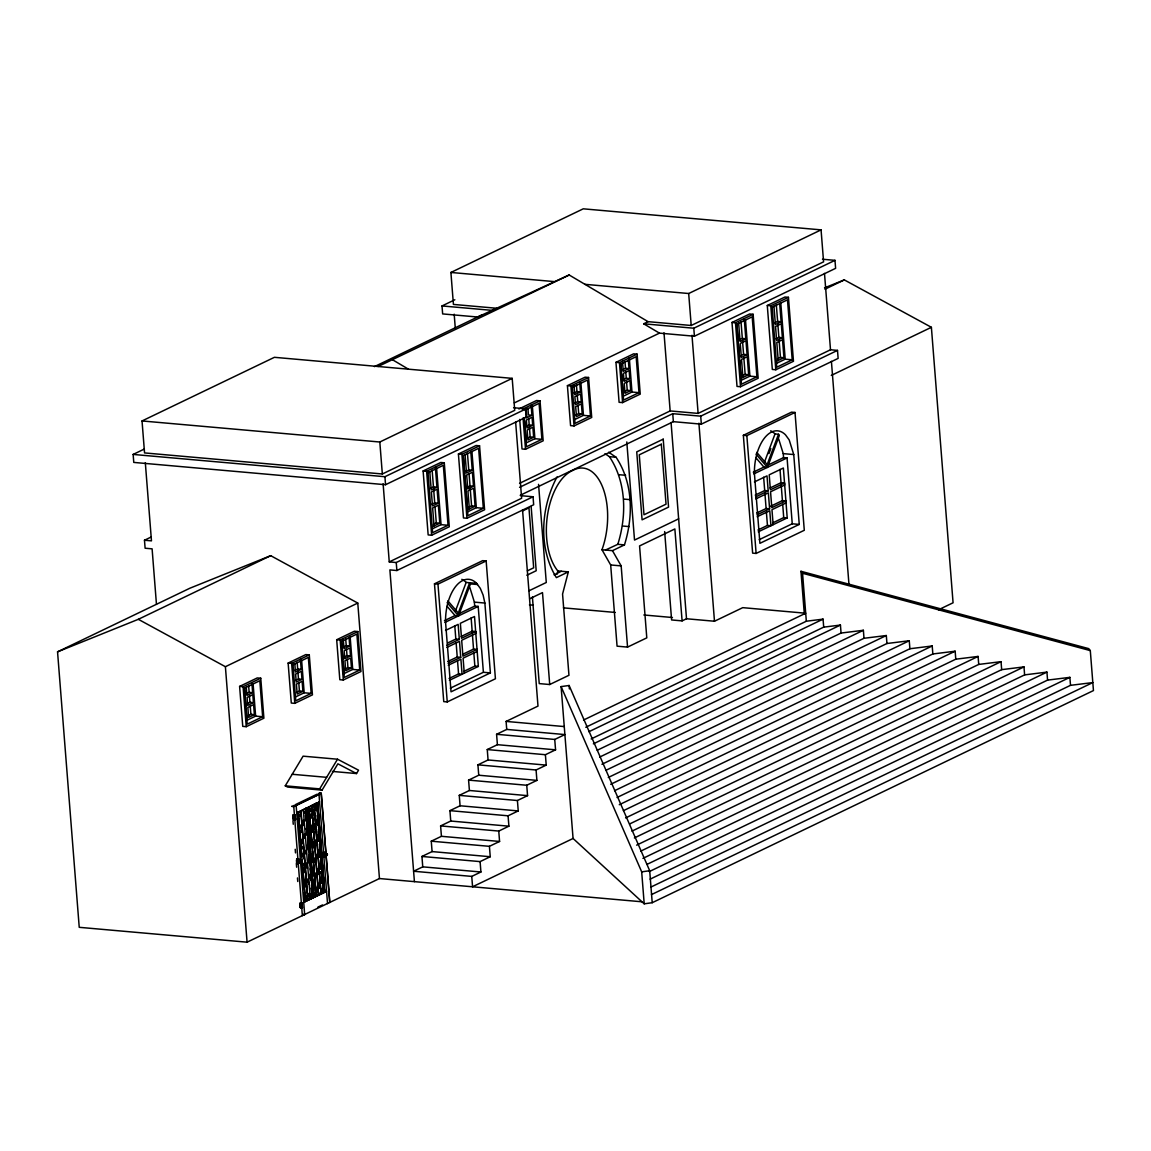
<?xml version="1.0" encoding="UTF-8"?>
<svg xmlns="http://www.w3.org/2000/svg" width="1151" height="1151" viewBox="0 0 1151 1151"><rect width="100%" height="100%" fill="white"/><g stroke="black" fill="none" stroke-linecap="round" stroke-linejoin="round"><path stroke-width="1.5" d="M301.217 830.576L301.504 831.871M305.864 811.671L304.842 812.994M312.137 826.864L311.734 825.382M315.978 806.304C317.518 807.772 315.547 807.527 316.798 806.995M302.181 848.719C304.267 844.633 301.13 850.906 302.612 847.107C304.094 848.445 300.195 849.265 302.828 847.323M303.461 880.069L303.447 881.191M303.806 863.509C303.116 863.869 304.886 863.739 303.13 865.02M304.54 881.292C306.396 879.81 304.555 880.975 305.173 880.803C305.778 881.839 304.324 879.119 305.461 880.832M307.619 845.856C309.475 844.129 307.921 844.028 308.108 845.899M308.972 861.092C309.964 862.416 310.439 862.041 308.828 860.89C309.087 863.451 310.382 859.567 309.677 861.538C308.684 861.538 309.576 861.164 309.777 860.962M308.813 862.286C310.871 860.286 309.087 861.106 309.605 862.099M309.806 861.164L309.259 860.588L309.892 861.523M311.95 827.051C310.382 826.346 313.734 826.289 311.82 825.958M314.065 858.833C313.806 860.862 316.324 858.502 314.007 858.301M314.813 859.409C314.583 860.128 314.583 856.215 315.23 862.257M317.489 824.404L317.101 820.692M319.992 855.423L319.978 857.178M320.223 857.078C318.942 856.344 321.906 855.97 319.575 855.725M320.338 855.524L320.41 856.891M308.9 862.3L309.806 861.711M316.669 892.716C317.59 890.745 316.885 893.32 317.359 891.176M306.022 812.491L305.605 811.656L305.864 812.822M306.454 829.598L306.799 827.828M313.863 859.855L314.914 859.092M316.755 823.828C319 824.692 316.698 823.21 317.834 822.836M299.131 815.354C300.9 812.548 300.353 817.714 299.159 814.649M299.792 814.448L299.864 815.843L299.562 815.153M300.641 832.259C302.713 830.849 301.188 830.36 300.54 832.245M303.404 881.019L303.648 879.94M303.648 865.077C303.95 863.696 304.569 864.329 303.044 864.041M303.792 864.977L303.015 864.89L304.209 863.912M306.353 820.706L305.332 811.484M304.727 812.376L306.008 812.462L305.159 813.21M304.828 897.593L304.713 896.586M304.238 880.414C305.706 883.263 305.591 878.86 304.195 880.659M305.432 880.242L305.029 881.09L304.943 879.724M304.727 812.606C306.511 812.016 305.389 812.045 306.008 812.304M306.569 897.55C304.742 894.874 307.964 898.168 306.195 896.269C305.49 899.809 307.202 896.528 306.152 896.269M306.727 896.715L305.691 897.708L306.483 896.37M308.684 861.768L309.748 861.595L309.331 862.344M309.216 878.472L309.346 877.206M310.223 826.159L310.511 827.008M310.641 876.99C310.583 878.788 311.087 878.357 310.842 877.45C310.583 877.436 311.317 878.299 310.108 877.278M310.252 877.753L311.058 877.436M310.583 809.024C310.799 810.448 310.065 810.088 311.058 809.527M314.295 859.912L314.856 858.56L313.691 858.876M316.467 806.362L315.691 807.959M315.302 874.688C317.057 874.602 315.691 877.681 315.072 875.264M315.288 876.314C316.396 874.702 316.928 876.069 314.942 875.494M315.676 807.844L316.597 807.614L316.223 806.275M316.252 875.451C314.77 873.796 316.496 876.544 316.266 875.307M317.388 840.532L317.403 839.453M316.957 824.217L317.834 823.411L317.086 823.67M317.273 839.913L317.288 839.568M317.849 823.627C318.381 823.54 316.64 824.217 318.05 823.713M317.532 891.565C316.28 893.19 318.582 891.45 316.741 890.975M318.05 839.985C320.482 840.561 317.719 838.806 319.316 840.158M320.093 855.438C321.805 856.776 318.309 857.481 319.661 855.956M319.474 856.819L320.338 856.502L319.805 855.567M320.669 873.192C323.114 871.12 321.863 874.343 320.856 872.343C322.755 873.292 320.856 873.221 321.532 871.926M325.071 854.675C326.28 849.265 319.072 855.553 323.863 856.632C325.517 853.697 326.237 854.042 325.129 855.481C331.589 855.38 320.625 852.359 320.899 856.919M322.409 856.862C319.877 856.171 322.856 858.258 322.856 855.61C321.877 851.611 326.942 853.251 325.488 853.538M321.273 855.653L324.251 855.02L324.265 852.33M321.1 855.984L323.071 856.128L325.028 853.999L322.913 856.286M325.143 855.452L325.445 853.682L327.359 854.546L323.848 856.488L325.215 854.416M327.215 855.15L326.395 855.581L325.604 853.625M326.697 855.697L327.186 853.855M322.179 888.457C324.956 890.615 321.575 887.579 322.942 889.694M299.087 814.879L300.282 814.822L299.548 814.203M308.554 844.776L307.691 845.971M317.964 823.296C315.777 821.987 318.956 825.195 316.77 823.598M310.223 810.779C311.878 808.693 310.108 809.642 309.892 810.563C312.266 808.175 309.806 810.808 310.439 808.995M310.799 877.091L310.094 878.04M321.733 872.228L320.841 873.508L321.863 872.3M306.152 828.533C307.734 830.072 306.382 828.202 307.101 828.044M317.129 823.109L317.949 823.037M327.301 853.999L325.071 853.783L323.891 852.287M307.288 828.792L306.08 828.778L307.173 829.18M318.985 839.137L318.395 840.82L318.856 839.065M318.05 840.216C319.69 840.115 319.59 838.878 318.439 840.805M323.143 889.148C323.316 887.55 322.812 890.37 322.409 889.291C324.107 888.514 322.597 889.018 322.712 889.694C322.942 888.86 323.244 888.428 322.798 889.838M301.893 848.675C304.195 845.553 302.512 850.1 301.792 847.323M301.62 847.985L302.914 847.74M310.971 809.369L310.439 810.721L310.468 809.124M312.77 843.568L313.446 841.942L314.122 848.071M312.482 894.327C311.979 894.183 311.676 894.715 312.496 894.298C310.425 892.931 313.446 895.91 311.863 893.363M320.611 855.927L320.165 856.617M306.684 897.291L305.979 897.895L306.741 897.276M305.49 880.702L304.698 880.673M316.093 875.897C314.252 876.328 317.734 875.364 315.388 874.702M299.174 814.879L300.094 815.412M310.468 810.692L310.684 809.11M308.914 860.89L309.705 861.509L308.828 860.89M321.446 873.494L321.345 871.926M313.633 842.762C312.741 842.518 313.892 843.625 313.158 841.784C313.978 843.424 312.324 842.316 313.633 842.561M321.935 889.09C323.676 888.687 322.985 889.148 322.683 888.327M301.691 848.416L302.9 847.913L301.706 847.999M304.209 864.272C303.375 866.027 305.058 862.113 303.346 865.106M313.475 843.194L312.626 843.021M305.231 811.469L304.857 812.822M307.173 828.447L306.655 827.886M305.605 896.586L306.483 897.593M310.626 810.649L310.784 809.254M310.885 877.652L310.022 877.695M317.777 823.195L317.043 822.965M316.827 890.989L316.942 892.644M605.469 550.049L617.814 544.308C626.806 515.706 626.489 482.255 609.426 456.674L604.98 453.652M556.955 574.363L557.847 570.954A54.975 29.264 -84.9 0 1 547.473 515.231A54.975 29.264 -84.9 0 1 572.824 470.414A54.975 29.264 -84.9 0 1 603.138 488.47A54.975 29.264 -84.9 0 1 601.973 549.732L612.461 550.667L624.461 544.898C633.453 516.295 633.136 482.845 616.073 457.264L608.663 452.228M327.129 854.128L325.647 855.006L324.553 852.531M308.597 845.266C307.058 844.503 309.058 846.589 308.353 844.46M313.561 843.079L312.899 842M319.172 840.345C319.072 839.597 318.41 840.417 319.374 839.77M301.562 831.77L301.073 830.562M305.49 812.275C305.921 812.563 306.166 812.649 305.044 811.728M310.712 895.061L310.353 893.823M311.187 894.255C312.166 895.866 313.647 892.212 311.36 895.032M322.927 889.306L322.999 889.076M316.237 891.881C318.899 891.061 316.065 891.219 317.518 891.852M305.95 812.146L305.634 811.469M319 840.46C318.295 841.798 319.805 837.468 318.223 829.799M309.346 862.157L309.13 861.193M310.828 877.537L310.554 878.717L310.54 877.465M320.755 872.3L321.834 872.89M297.174 861.38L297.203 861.408M297.433 859.164C294.857 857.035 303.432 862.804 297.159 863.797M300.627 903.506L299.864 903.852L300.469 907.722M300.641 905.377L300.785 905.046M300.267 903.247L301.001 903.42M300.972 906.902L301.346 906.83M306.123 829.382L307.288 828.835M308.454 845.237L308.051 844.215M310.871 810.405L311.029 809.628L310.079 810.692M318.007 823.871L317.288 824.361M326.107 854.258L323.532 852.402M293.26 819.397L293.016 815.642L295.116 814.735L295.419 819.613L295.001 814.735L293.419 814.764M294.152 815.34L294.152 815.138M293.778 817.095L293.606 817.757M294.411 819.282L293.476 818.937M296.44 860.099L296.67 863.178L296.857 859.265M297.577 859.567L297.462 858.977M304.655 879.868L305.418 880.932L304.468 880.472M314.094 859.941C313.878 858.502 316.007 858.574 313.863 858.66M316.583 892.701L316.467 891.234L317.331 891.852M316.626 807.628L315.518 806.98M322.942 888.889L323.129 892.169M312.166 826.821C311.935 825.612 311.849 826.677 312.295 825.914M308.295 844.431C307.95 846.086 308.454 844.963 307.418 845.021M320.467 856.819L319.69 857.193L319.949 855.884M301.533 830.95L300.368 831.943M312.266 826.432L311.417 827.166M311.576 893.478C312.698 895.104 313.13 893.809 311.317 893.809M317.518 892.011L316.338 892.5L317.417 891.608M300.425 831.612C300.986 831.928 301.605 830.72 301.533 831.554M305.073 813.21L305.389 811.57L305.907 812.62M315.475 807.211L316.324 806.678M301.231 830.893L301.145 830.648M305.691 897.147L305.749 897.78M304.094 864.631L303.188 864.056M314.712 859.48L313.849 859.725M316.093 875.753C315.849 875.58 315.547 875.666 316.122 875.451M309.892 809.844L309.921 809.714M321.086 872.918L320.928 872.113M321.1 872.127L321.604 872.703L320.741 872.659M315.36 875.235L316.237 875.206L315.489 875.465M301.303 831.943L301.044 832.202M311.561 843.165L311.619 842.215M310.468 877.609L310.612 878.573L311.029 877.911M319.316 839.539L318.323 840.503L318.626 839.295M316.482 892.514L317.23 892.011M320.942 873.508L321.532 873.192M318.151 839.985L319.316 840.057L318.582 839.309M320.295 855.711L320.266 856.488M304.051 864.257C303.015 864.286 305.317 863.466 303.116 864.89M310.007 809.541L310.756 809.887L309.907 809.484M312.295 893.823L311.979 895.032L312.108 893.406M303.936 864.617C302.094 864.703 305.36 863.998 303.217 865.034M316.453 807.355L315.503 807.657M314.683 859.308L314.022 858.358L314.77 859.121M305.245 880.616L304.454 880.386L305.173 880.04M316.885 891.55L316.424 891.421M311.274 894.255C313.043 894.054 311.533 894.917 312.295 894.269M301.965 848.345L302.727 847.87M312.799 842.849L313.46 843.036M303.864 864.041L303.562 863.811M304.368 881.148L305.173 880.803L304.195 880.889M315.014 875.753L315.921 875.638L314.942 875.724M311.158 826.562L311.921 825.627L311.734 826.965M311.36 893.421L312.18 893.766M305.706 812.707L305.893 812.52M318.165 839.842L318.208 840.518M304.9 881.465L305.073 880.659M302.137 864.2L302.842 872.674M311.648 826.792L311.202 826.101M325.604 852.517L324.467 854.992M311.576 895.133L312.223 894.456M322.021 889.09L322.956 888.817M307.202 835.338C307.216 830.317 305.792 827.77 306.972 828.993M305.461 812.347L305.432 812.75M309.993 810.074L310.569 809.369M310.324 878.112L310.324 877.465M318.87 839.496L318.151 840.417L318.194 831.741M310.856 878.486L310.065 878.544L311.058 878.271M311.935 894.831L311.604 893.996M320.208 856.43L320.482 856.488M557.847 570.954L568.335 571.874L562.566 594.06L568.954 675.277L549.718 684.528L539.229 683.593L532.409 596.981M312.468 843.064L312.755 841.985M301.634 847.755L302.756 848.057M310.626 878.645L311 877.997M318.525 840.014L318.683 840.719M294.109 815.527L293.332 815.253M294.368 819.095L295.548 819.584L294.886 814.793M309.533 860.689L309.59 861.265M302.871 847.596L301.922 847.15M325.647 855.006L324.524 855.884M308.18 845.64L307.403 845.582L308.353 845.582M306.756 897.104L305.936 896.255L306.526 896.715M306.123 896.73L306.295 896.5M325.589 854.258L324.222 856.531L320.956 856.358M321.043 856.963L322.409 855.495M455.436 611.066L466.155 582.435L476.643 583.356L480.312 588.391L483.118 595.096L484.873 603.052L490.384 672.903L451.034 691.823L445.538 621.957A37.192 19.797 -84.9 0 1 455.796 586.305A37.192 19.797 -84.9 0 1 476.629 583.341M444.444 620.662L455.033 615.569L458.53 615.886L470.486 583.902L469.651 582.737L458.299 613.051L447.854 600.851M764.307 462.573L775.011 433.941L778.508 434.244L779.356 435.409L767.4 467.392L763.904 467.076L753.301 472.169M768.94 453.609L770.825 448.559M778.508 434.244L767.17 464.558L756.725 452.357M293.476 814.735L293.203 815.455M300.339 902.744L302.08 902.729L300.684 903.147M324.093 854.229L325.301 854.143M317.244 823.785L317.216 822.807M308.799 862.157L309.518 861.768M327.416 854.416L323.532 854.359M305.087 812.246L305.734 812.131M305.101 881.278L304.857 880.702M315.144 876.112L315.906 875.724L315.158 875.048M324.999 855.279L324.208 856.258M291.85 806.376L293.793 806.477L321.244 793.356L329.79 902.557L321.23 793.341L319.273 793.14L321.23 793.341L293.836 806.534L291.879 806.319M294.152 805.268L296.138 805.427L304.67 914.613L302.713 914.484M293.764 806.534L302.353 915.692M306.929 807.959L313.964 897.406L307.015 807.988L306.281 808.131L313.849 897.291L306.799 808.247L298.426 812.405M295.649 804.52L316.985 794.248L319 794.435L327.531 903.621M317.748 802.822L317.029 802.966L324.582 892.126L317.575 803.024L324.524 892.083L316.367 896.068L308.813 806.923M305.504 900.658L312.943 896.917M304.727 914.585L302.771 914.455M312.856 842.661L312.439 842.359M309.302 807.211L317.475 803.153L316.741 803.599M322.194 856.473L325.201 855.064M306.972 828.288L306.885 828.475M557.07 476.874C540.869 507.073 537.977 547.79 556.379 577.629L568.335 571.874M315.518 876.343L315.417 875.724M314.597 858.891L313.647 859.106M356.522 773.558L337.876 763.818L322.064 790.133L287.649 787.083L285.261 785.831L303.101 756.164L337.516 759.214L358.551 770.192L356.522 773.558L332.438 771.429M285.261 785.831L319.676 788.881L337.516 759.214M315.475 876.112L315.503 875.925M312.482 842.575L313.345 842.259M301.879 847.323L302.152 847.165M308.18 845.352L307.533 845.453M306.511 828.95L306.554 828.835M296.57 859.034L297.087 858.689M313.46 842.518L313.446 842.23M322.323 888.946L321.978 888.86M322.856 855.61L323.503 856.574L324.323 855.193M321.489 855.366L323.992 855.639M301.231 907.463L302.483 907.52L301.691 902.83M311.432 826.778L311.302 826.231M323.201 856.387L324.74 854.502M296.641 812.908L319.532 801.887L296.728 812.937M324.711 892.241L317.676 802.794M300.397 902.729L300.555 902.686M301.893 848.186L302.512 847.726L301.735 847.74M324.424 854.675L322.942 855.265M554.091 574.867L561.343 571.256M142.033 420.949L274.413 357.314L512.195 378.362L514.713 410.346L382.333 473.982L144.551 452.918L142.033 420.949L379.816 442.013L512.195 378.362M442.013 305.936L492.139 310.367L496.541 308.252L453.422 304.425L450.904 272.456L583.269 208.82L821.066 229.869L823.584 261.853L691.204 325.488L648.085 321.661L569.169 274.988L477.607 317.014L442.646 313.921L442.013 305.936L454.846 299.764M513.591 407.727L526.122 408.835L526.741 416.835L385.542 484.715L133.775 462.414L133.142 454.429L144.379 449.019M374.435 366.622L482.024 314.899M378.147 366.493L569.169 274.988M156.464 604.376L152.105 548.84L145.112 548.221L144.479 540.236L150.91 537.129M584.953 284.326L688.686 293.519L821.066 229.869M822.49 259.234L834.979 260.342L835.612 268.341L694.413 336.221L659.451 333.128L643.668 323.791L648.085 321.661M514.353 402.879L659.451 333.128M518.885 408.993L536.524 400.519L540.02 400.821L543.171 440.79L525.518 449.278L522.022 448.962L519.705 419.424M567.414 385.671L585.068 377.183L588.564 377.485L591.715 417.453L574.061 425.942L570.565 425.625L567.414 385.671L570.91 385.973L588.564 377.485M615.958 362.335L633.597 353.846L637.107 354.148L640.244 394.117L622.59 402.605L619.094 402.303L615.958 362.335L619.454 362.637L637.107 354.148M522.381 409.31L540.02 400.821M133.142 454.429L384.923 476.715L526.122 408.835M643.668 323.791L693.794 328.222L834.979 260.342M525.187 410.029L539.085 403.354L541.905 439.322L526.467 446.746L524.18 417.626M572.176 387.441L587.614 380.017L590.449 415.986L575.011 423.41L572.176 385.527M574.104 392.995L576.968 391.613L580.464 391.915L579.672 381.931M622.633 369.658L625.511 368.277L629.007 368.579L628.345 360.263M531.143 405.267L531.935 415.252L526.194 418.014L525.532 409.684M580.464 391.915L574.723 394.678L573.946 384.679M629.007 368.579L623.266 371.341L622.475 361.356M423.122 470.96L440.775 462.486L444.272 462.788L449.293 526.741L431.654 535.229L428.158 534.913L423.122 470.96L426.618 471.277L444.272 462.788M458.415 453.998L476.068 445.509L479.564 445.825L484.6 509.764L466.946 518.252L463.45 517.936L458.415 453.998L461.911 454.3L479.564 445.825M731.993 322.467L749.632 313.993L753.128 314.295L758.164 378.247L740.525 386.736L737.014 386.419L731.993 322.467L735.489 322.784L753.128 314.295M767.285 305.504L784.939 297.016L788.435 297.332L793.471 361.27L775.817 369.759L772.321 369.442L767.285 305.504L770.782 305.806L788.435 297.332M427.87 472.744L443.322 465.321L448.041 525.273L432.589 532.697L427.884 470.831M772.048 307.274L787.485 299.85L792.205 359.803L776.767 367.227L772.177 307.029M57.55 651.84L189.929 588.204L270.701 555.674L357.774 603.066L379.456 878.544L247.077 942.18L79.232 927.318L57.55 651.84L138.336 619.31L270.701 555.674M526.352 426.316L529.215 424.935L532.712 425.251L532.079 417.252L526.352 420.014L526.971 427.999L532.712 425.251M574.881 402.979L577.759 401.598L581.255 401.915L580.622 393.915L574.881 396.678L575.514 404.663L581.255 401.915M623.425 379.643L626.288 378.262L629.784 378.578L629.165 370.579L623.425 373.341L624.058 381.341L629.784 378.578M824.95 289.203L844.316 279.894L931.389 327.301L953.071 602.779L938.54 609.757M527.287 438.301L530.165 436.92L533.661 437.236L532.87 427.251L527.129 429.999L527.921 439.999L533.661 437.236M575.831 414.964L578.694 413.597L582.19 413.9L581.413 403.915L575.673 406.663L576.464 416.662L582.19 413.9M624.36 391.642L627.237 390.261L630.734 390.563L629.942 380.578L624.202 383.326L624.993 393.325L630.734 390.563M430.589 488.283L433.452 486.902L436.948 487.218L435.38 467.234M465.882 471.306L468.759 469.925L472.255 470.241L470.817 451.926M739.46 339.79L742.323 338.408L745.819 338.725L744.251 318.741M774.752 322.812L777.63 321.431L781.126 321.748L779.673 303.432M525.647 443.164L534.913 438.704L541.905 439.322M574.191 419.827L583.456 415.367L590.449 415.986M622.72 396.491L631.985 392.031L638.992 392.649L636.158 356.681L620.706 364.104L623.54 400.073L638.992 392.649M436.948 487.218L431.222 489.966L429.769 471.651M472.255 470.241L466.515 473.003L465.076 454.674M745.819 338.725L740.079 341.473L738.64 323.158M781.126 321.748L775.386 324.51L773.947 306.18M431.841 504.267L434.718 502.886L438.214 503.203L437.107 489.204L431.38 491.966L432.474 505.951L438.214 503.203M467.148 487.29L470.011 485.923L473.507 486.226L472.414 472.241L466.673 475.003L467.781 488.988L473.507 486.226M740.712 355.774L743.589 354.393L747.085 354.709L745.977 340.71L740.237 343.473L741.345 357.457L747.085 354.709M776.019 338.797L778.882 337.43L782.378 337.732L781.284 323.748L775.544 326.51L776.637 340.495L782.378 337.732M433.423 524.252L436.287 522.871L439.783 523.187L438.373 505.203L432.632 507.951L434.042 525.935M468.716 507.274L471.579 505.908L475.09 506.21L473.665 488.225L467.925 490.988L469.349 508.972M742.294 375.758L745.157 374.377L748.654 374.694L747.244 356.709L741.503 359.457L742.913 377.442M777.587 358.781L780.45 357.414L783.946 357.716L782.536 339.732L776.796 342.494L778.22 360.479M519.561 483.334L670.155 410.936L698.125 413.41L830.504 349.775L837.496 350.393L838.129 358.393L701.333 424.144L673.364 421.669L520.194 495.304M432.287 526.784L439.783 523.187M475.09 506.21L467.579 509.821L466.169 491.837M748.654 374.694L741.158 378.291L739.733 360.306M776.45 361.328L783.946 357.716M431.783 529.1L441.049 524.655L448.041 525.273M467.076 512.137L476.341 507.677L483.334 508.296L478.615 448.343L463.177 455.767L467.896 515.72L483.334 508.296M740.654 380.607L749.92 376.161L756.912 376.78L752.193 316.827L736.741 324.251L741.46 384.204L756.912 376.78M775.947 363.644L785.212 359.184L792.205 359.803M519.576 487.319L672.731 413.684L700.714 416.158L837.496 350.393M383.11 483.751L389.254 561.904L521.633 498.268L515.619 421.885M389.254 561.904L396.246 562.522L533.042 496.772L533.661 504.757L396.879 570.522L389.887 569.903L414.418 881.637M522.64 510.886L528.956 507.85L533.676 567.803L527.359 570.838M138.336 619.31L225.395 666.702L357.774 603.066M831.295 375.413L931.389 327.301M434.474 583.816L482.657 560.652L486.154 560.954L495.419 678.773L447.25 701.937L443.754 701.621L434.474 583.816L437.97 584.118L486.154 560.954M743.345 435.323L791.514 412.159L795.01 412.461L804.29 530.28L756.121 553.444L752.625 553.127L743.345 435.323L746.841 435.625L795.01 412.461M239.609 686.413L257.249 677.925L260.759 678.227L263.896 718.195L246.242 726.684L242.746 726.367L239.609 686.413L243.106 686.715L260.759 678.227M288.138 663.077L305.792 654.588L309.288 654.89L312.439 694.859L294.785 703.347L291.289 703.045L288.138 663.077L291.635 663.379L309.288 654.89M336.682 639.74L354.335 631.252L357.832 631.568L360.968 671.522L343.315 680.011L339.818 679.709L336.682 639.74L340.178 640.042L357.832 631.568M292.901 664.846L308.339 657.422L311.173 693.391L295.735 700.815L292.901 662.947M246.285 693.736L249.163 692.355L252.659 692.657L251.868 682.672M294.829 670.4L297.692 669.019L301.188 669.321L300.397 659.336M343.358 647.063L346.235 645.682L349.731 645.999L349.07 637.668M252.659 692.657L246.918 695.42L246.256 687.089M301.188 669.321L295.447 672.083L294.8 663.753M349.731 645.999L343.991 648.747L343.199 638.762M247.077 703.721L249.94 702.34L253.436 702.657L252.817 694.657L247.077 697.42L247.71 705.405L253.436 702.657M295.606 680.385L298.483 679.004L301.979 679.32L301.346 671.321L295.606 674.083L296.239 682.083L301.979 679.32M344.149 657.048L347.012 655.667L350.508 655.984L349.89 647.984L344.149 650.747L344.782 658.746L350.508 655.984M526.841 575.241L536.193 570.738L531.129 506.368M458.055 614.116L474.701 606.117L478.197 606.419L483.391 672.285L450.329 688.169M766.926 465.623L783.572 457.623L787.068 457.925L792.248 523.791L759.2 539.675M248.012 715.706L250.889 714.339L254.385 714.642L253.594 704.657L247.853 707.405L248.645 717.404L254.385 714.642M296.555 692.384L299.418 691.003L302.914 691.305L302.137 681.32L296.397 684.068L297.188 694.067L302.914 691.305M345.084 669.048L347.962 667.666L351.458 667.968L350.667 657.984L344.94 660.746L345.717 670.731L351.458 667.968M444.905 622.432L478.197 606.419M753.776 473.939L787.068 457.925M246.372 720.569L255.637 716.109L262.644 716.728L259.809 680.759L244.357 688.183L247.192 724.152L262.644 716.728M294.915 697.233L304.181 692.773L311.173 693.391M343.444 673.896L352.71 669.436L359.716 670.055L356.882 634.086L341.43 641.51L344.264 677.479L359.716 670.055M445.552 630.417L458.141 624.374L459.321 639.352L446.717 645.423M754.423 481.924L767.012 475.881L768.192 490.858L755.588 496.93M529.086 590.751L546.279 582.492L538.553 484.355M678.644 518.842L634.518 540.064L626.791 441.926M529.647 598.779L542.495 592.607L549.718 684.528M447.94 642.833L455.825 639.05L459.321 639.352M461.177 636.474L472.155 631.194L475.651 631.496L475.809 633.496L461.68 640.287L462.932 656.185L477.032 649.409L477.19 651.408L463.09 658.185L464.27 673.177M755.243 495.103L764.696 490.556L768.192 490.858M770.048 487.981L781.025 482.701L784.522 483.003L784.68 485.003L770.551 491.794L771.803 507.692L785.903 500.915L786.061 502.915L771.961 509.692L773.141 524.683M475.651 631.496L461.522 638.287L460.357 623.31L474.514 616.504L478.341 666.415L449.408 680.327M784.522 483.003L770.393 489.808L769.213 474.816L783.371 468.011L787.212 517.921L758.279 531.834M446.876 647.423L459.479 641.352L460.731 657.336L448.099 663.336M755.732 498.93L768.35 492.858L769.602 508.843L756.97 514.842M462.573 654.372L473.536 649.106L477.032 649.409M769.875 506.627L782.407 500.613L785.903 500.915M449.077 678.486L458.573 673.925L462.069 674.241L460.889 659.25L448.243 665.249M463.911 671.364L474.845 666.098L478.341 666.415M757.948 530.007L767.444 525.432L770.94 525.748L769.76 510.756L757.113 516.756M772.767 522.871L783.716 517.605L787.212 517.921M799.254 524.41L759.905 543.33L754.409 473.464A37.192 19.797 -84.9 0 1 764.667 437.812A37.192 19.797 -84.9 0 1 785.5 434.848L789.183 439.898L793.744 454.559L799.254 524.41L792.248 523.791M601.973 549.732L610.677 564.968L617.065 646.171L627.554 647.107L646.79 637.855L639.568 545.934L674.86 528.956L682.097 620.878L671.609 619.957L664.645 531.575M682.097 620.878L686.514 618.763L714.483 621.238L742.755 607.656L805.7 613.224L583.528 720.037M293.102 815.037L293.922 814.663M506.728 729.417L564.882 734.568L554.739 739.446L555.559 749.833L545.401 754.711L546.221 765.113L536.078 769.99L536.898 780.378L526.741 785.255L527.561 795.643L517.418 800.52L518.238 810.923L508.08 815.8L508.9 826.188L498.757 831.065L499.577 841.453L489.42 846.33L490.24 856.732L480.096 861.61L480.917 871.998L471.752 876.4L413.597 871.249L422.762 866.847L421.942 856.459L432.085 851.582L431.265 841.194L441.423 836.302L440.603 825.914L450.746 821.037L449.926 810.649L460.083 805.772L459.263 795.37L469.407 790.492L468.586 780.105L478.744 775.227L477.924 764.84L488.067 759.962L487.261 749.56L497.405 744.683L496.585 734.295L506.728 729.417L506.109 721.418L537.992 706.095L522.54 509.835M585.773 727.259L806.333 621.223L823.066 619.137L823.699 627.137L591.182 738.928M325.791 853.481L324.812 852.848M588.924 731.705L823.066 619.137M593.355 743.848L840.431 625.065L841.064 633.05L597.225 750.279M599.7 757.056L863.379 630.288L863.998 638.287L601.944 764.264M319.877 893.133L322.726 891.665M305.504 900.873L313.777 897.248L305.087 901.19L304.382 892.27M324.251 891.967L316.252 895.708L324.064 891.896M317.921 907.089L322.539 904.945M606.045 770.264L886.313 635.525L886.946 643.51L608.289 777.486M610.706 784.291L909.261 640.747L909.894 648.747L614.562 790.723M617.037 797.499L932.209 645.97L932.842 653.969L619.281 804.722M623.367 810.707L955.157 651.207L955.776 659.192L625.612 817.929M804.319 613.915L800.967 571.284L1088.717 648.632L1090.299 650.603L1093.45 690.571L652.214 902.701L644.2 903.823L573.069 838.475L472.572 886.788L471.752 876.4M629.698 823.929L978.091 656.43L978.724 664.429L631.957 831.137M634.374 837.942L1001.039 661.667L1001.672 669.652L636.618 845.151M640.704 851.15L1023.987 666.889L1024.62 674.889L642.949 858.373M647.035 864.372L1046.935 672.112L1047.554 680.112L649.279 871.595M650.128 879.148L1069.883 677.349L1070.502 685.334L650.747 887.148M756.624 513.029L766.106 508.526L769.602 508.843M447.753 661.523L457.235 657.02L460.731 657.336M324.453 855.394L321.733 855.15M824.533 287.865L844.316 279.894M316.237 892.111L316.928 892.097M298.785 863.509L298.641 858.804L297.318 858.675M300.67 903.017L301.749 903.434M316.755 892.025L317.129 891.896M322.683 855.135L324.222 854.819M294.181 819.814L295.188 819.641M301.102 907.808L302.109 907.635L301.979 902.715L302.339 907.607M573.069 838.475L561.112 686.6L569.112 685.478L649.696 870.732L652.214 902.701M561.112 686.6L641.683 871.854L649.696 870.732M315.82 803.11L316.669 810.203M313.993 804.319L321.014 893.421L314.065 804.391M308.957 806.75L316.266 896.298M310.266 898.586L303.317 809.556M823.699 627.137L840.431 625.065M841.064 633.05L863.379 630.288M863.998 638.287L886.313 635.525M886.946 643.51L909.261 640.747M909.894 648.747L932.209 645.97M932.842 653.969L955.157 651.207M955.776 659.192L978.091 656.43M978.724 664.429L1001.039 661.667M1001.672 669.652L1023.987 666.889M1024.62 674.889L1046.935 672.112M1047.554 680.112L1069.883 677.349M1070.502 685.334L1092.817 682.572L651.466 894.6M293.937 819.843L293.75 819.829M306.382 897.061L305.619 896.816M298.526 858.732L298.627 863.567M324.222 854.589L322.323 854.56M312.496 842.388L313.259 842.561M450.904 272.456L554.638 281.635M531.935 415.252L528.424 414.95L527.906 408.288M778.68 438.963L783.255 453.623L793.744 454.559M609.426 456.674L616.073 457.264M619.008 474.701L625.655 475.291M623.626 499.074L630.273 499.663M520.799 495.678L533.042 496.772M622.576 526.007L629.209 526.597M617.814 544.308L624.461 544.898M610.677 564.968L621.166 565.889L627.554 647.107M144.479 540.236L151.472 540.855L145.314 462.688M470.486 583.902L477.478 584.521M529.46 604.851L533.028 605.167M563.414 607.857L615.253 612.447M643.841 614.979L672.443 617.511M469.824 587.456L474.385 602.117L484.873 603.052M483.391 672.285L490.384 672.903M506.109 721.418L564.263 726.569M496.585 734.295L554.739 739.446M497.405 744.683L555.559 749.833M487.261 749.56L545.401 754.711M488.067 759.962L546.221 765.113M477.924 764.84L536.078 769.99M478.744 775.227L536.898 780.378M468.586 780.105L526.741 785.255M292.21 774.278L326.625 777.328M469.407 790.492L527.561 795.643M459.263 795.37L517.418 800.52M460.083 805.772L518.238 810.923M449.926 810.649L508.08 815.8M316.712 803.125L323.719 892.226M312.799 897.377L305.778 808.275L312.856 897.449M450.746 821.037L508.9 826.188M298.066 812.088L305.519 901.463M440.603 825.914L498.757 831.065M316.021 823.066L316.093 824.145M316.798 823.368L317.288 823.296M441.423 836.302L499.577 841.453M431.265 841.194L489.42 846.33M432.085 851.582L490.24 856.732M421.942 856.459L480.096 861.61M323.186 852.632L324.582 853.797M322.87 853.006L324.438 853.941M322.611 853.466L324.337 854.143M324.64 854.028L327.373 854.186M322.424 853.999L324.265 854.359M322.971 854.531L327.373 854.92L324.424 854.876M322.409 854.776L324.064 855.61M327.172 855.366L323.489 855.092L323.532 855.869M321.187 855.812L323.445 855.912M320.913 856.56L322.568 856.646M422.762 866.847L480.917 871.998M379.456 878.544L641.999 901.794M323.676 891.752L316.985 803.499M300.857 831.482L300.799 830.72M800.967 571.284L802.549 573.256L1090.299 650.603M292.915 816.088L293.217 819.181M297.692 863.84L296.627 863.164M299.893 904.096L300.181 907.391M300.253 907.549L301.159 907.822L300.411 907.693M313.705 897.205L306.526 808.434M319.676 788.881L322.064 790.133M392.678 359.846L408.447 369.183M756.006 454.127L767.4 467.392M755.934 457.796L763.904 467.076M447.135 602.62L458.53 615.886M447.063 606.289L455.033 615.569M612.461 550.667L621.166 565.889M309.043 810.318L309.648 817.613M318.626 840.374L318.223 834.95M824.49 273.391L830.504 349.775M831.41 361.356L849.035 585.298M802.549 573.256L806.333 621.223M780.766 302.756L785.212 359.184M776.321 304.785L777.63 321.431M777.788 323.431L778.882 337.43M779.04 339.43L780.45 357.414M783.255 453.623L783.572 457.623M770.782 305.806L775.817 369.759M763.645 477.233L764.696 490.556M764.854 492.556L766.106 508.526M766.393 512.109L767.444 525.432M745.474 319.733L749.92 376.161M741.014 321.762L742.323 338.408M742.481 340.408L743.589 354.393M743.863 358.033L745.157 374.377M746.841 435.625L756.121 553.444M736.885 324.006L738.323 342.322M738.482 344.322L739.575 358.306M735.489 322.784L740.525 386.736M693.794 328.222L694.413 336.221M700.714 416.158L701.333 424.144M688.686 293.519L691.204 325.488M691.981 335.258L698.125 413.41M698.902 423.194L714.483 621.238M672.731 413.684L673.364 421.669M663.998 332.783L670.155 410.936M671.062 422.503L686.514 618.763M629.295 357.774L631.985 392.031M624.979 361.615L625.511 368.277M625.784 371.874L626.288 378.262M626.576 381.931L627.237 390.261M620.849 363.86L621.497 372.19M621.655 374.19L622.288 382.19M622.446 384.175L623.223 394.174M619.454 362.637L622.59 402.605M641.683 871.854L644.2 903.823M580.895 382.823L583.456 415.367M576.45 384.952L576.968 391.613M577.255 395.21L577.759 401.598M578.047 405.267L578.694 413.597M570.91 385.973L574.061 425.942M569.112 685.478L569.385 688.96M532.352 406.159L534.913 438.704M528.712 418.547L529.215 424.935M529.374 426.935L530.165 436.92M524.583 420.863L525.216 428.848M525.374 430.848L526.151 440.847M523.058 418L525.518 449.278M471.896 451.25L476.341 507.677M467.45 453.278L468.759 469.925M469.047 473.68L470.011 485.923M470.169 487.923L471.579 505.908M454.185 314.194L455.307 328.409M463.306 455.523L464.745 473.852M464.903 475.852L466.011 489.837M474.385 602.117L474.701 606.117M461.911 454.3L466.946 518.252M454.774 625.727L455.825 639.05M456.127 642.819L457.235 657.02M457.522 660.602L458.573 673.925M436.603 468.227L441.049 524.655M432.143 470.255L433.452 486.902M433.61 488.902L434.718 502.886M435.006 506.526L436.287 522.871M437.97 584.118L447.25 701.937M426.618 471.277L431.654 535.229M396.246 562.522L396.879 570.522M384.923 476.715L385.542 484.715M379.816 442.013L382.333 473.982M350.149 636.891L352.71 669.436M345.703 639.021L346.235 645.682M346.509 649.279L347.012 655.667M347.3 659.336L347.962 667.666M341.574 641.265L342.221 649.596M342.379 651.595L343.012 659.595M343.171 661.595L343.962 671.58M340.178 640.042L343.315 680.011M325.014 854.373L324.927 855.15M317.101 815.541L317.791 824.461M319.345 844.057L320.179 854.747M320.597 860.099L321.302 869.005M321.719 874.357L322.424 883.263M315.906 804.909L316.525 810.592M317.101 819.21L317.532 824.864M319.906 854.992L319.402 849.265L319.791 854.574M320.553 861.711L321.014 869.178M321.834 877.983L322.136 883.349M315.892 804.894L316.309 810.218M320.496 863.451L320.884 868.789M321.748 879.422L322.007 883.033M313.935 809.556L314.424 814.98M315.057 823.814L315.547 829.238M316.324 839.856L316.669 843.496M317.446 854.114L317.791 857.754M318.568 868.372L319.057 873.782M319.69 882.63L320.179 888.04M313.705 809.671L314.137 815.023M314.827 823.929L315.259 829.281M316.093 839.971L316.381 843.525M317.216 854.229L317.503 857.783M318.338 868.487L318.755 873.825M319.46 882.731L319.877 888.083M301.62 660.228L304.181 692.773M311.705 814.332L312.05 817.973M312.827 828.591L313.173 832.231M313.95 842.849L314.439 848.273M315.216 858.891L315.561 862.516M316.338 873.149L316.683 876.774M317.46 887.407L317.805 891.032M311.475 814.404L311.748 817.944M312.583 828.576L312.871 832.13M316.079 872.89L316.352 876.429M317.187 887.076L317.475 890.615M309.087 808.534L309.792 817.44M310.209 822.792L311.058 833.482M311.331 837.05L312.036 845.956M312.453 851.294L313.302 861.998M313.576 865.552L314.424 876.242M314.842 881.594L315.547 890.5M310.209 824.735L310.77 831.871M311.331 838.993L311.892 846.129M312.453 853.251L313.158 862.157M313.576 867.509L314.281 876.415M314.842 883.551L315.403 890.673M297.174 662.357L297.692 669.019M297.85 671.019L298.483 679.004M298.771 682.672L299.418 691.003M306.77 826.058L307.475 834.964M307.892 840.316L308.597 849.222M309.015 854.574L309.72 863.48M310.137 868.832L310.986 879.522M311.403 884.86L312.381 897.334M305.662 815.512L306.08 820.864M306.785 829.67L307.317 835.281M307.864 842.201L308.439 849.467M308.986 856.56L309.547 863.653M311.475 888.025L312.194 897.32M305.533 815.354L306.051 820.951M307.835 843.784L308.425 850.891M309.015 858.387L309.432 863.696M311.288 888.011L312.079 897.377M291.635 663.379L294.785 703.347M303.619 820.073L304.109 825.497M304.742 834.331L305.087 837.971M306.008 850.373L306.353 853.999M307.116 864.631L307.475 868.257M308.238 878.875L308.669 884.227M309.36 893.133L309.72 896.773M303.389 820.188L303.806 825.526M304.511 834.446L304.785 838M305.778 850.474L306.051 854.042M306.756 862.948L307.173 868.3M308.022 878.99L308.295 882.558M309.13 893.248L309.418 896.816M301.03 810.664L307.821 899.866L300.742 810.692M301.375 824.85L301.735 828.49M302.497 839.108L302.857 842.733M303.619 853.366L304.109 858.775M304.742 867.609L305.101 871.249M305.864 881.867L306.353 887.292M301.145 824.879L301.418 828.432M302.267 839.065L302.54 842.604M303.375 853.236L303.792 858.56M304.627 869.192L304.914 872.746M305.605 881.594L306.022 886.917M298.67 815.469L301.893 856.488M302.152 859.783L305.403 901.032M298.627 819.21L299.332 828.13M299.893 835.252L300.454 842.374M301.015 849.51L301.576 856.632M303.26 878.026L303.821 885.148M304.396 895.636L304.67 899.204M292.958 820.663L293.26 824.26M295.217 849.294L295.505 852.891M296.339 863.61L296.641 867.207M297.462 877.925L297.764 881.522M253.076 683.565L255.637 716.109M248.63 685.694L249.163 692.355M249.436 695.952L249.94 702.34M250.227 706.009L250.889 714.339M244.501 687.938L245.149 696.269M245.307 698.269L245.94 706.254M246.098 708.253L246.875 718.253M243.106 686.715L246.242 726.684M225.395 666.702L247.077 942.18M780.004 469.392L781.054 483.003M781.184 484.7L782.421 500.814M782.694 504.282L783.716 517.605M471.147 617.886L472.313 633.194M472.457 634.978L473.55 649.308M473.824 652.775L474.845 666.098M461.796 579.327A37.192 19.797 -84.9 0 1 466.141 582.42M770.666 430.834A37.192 19.797 -84.9 0 1 775.011 433.927M303.763 902.298L326.553 891.349L303.691 902.341M663.221 439.164L636.733 451.883L642.085 519.835L668.558 507.102L663.221 439.164M661.321 444.214L639.265 454.818L643.985 514.77L666.041 504.167L661.321 444.214M311.777 805.499L318.554 894.701L311.777 805.499M310.799 879.594L310.266 873.94L310.684 879.652"/></g></svg>
